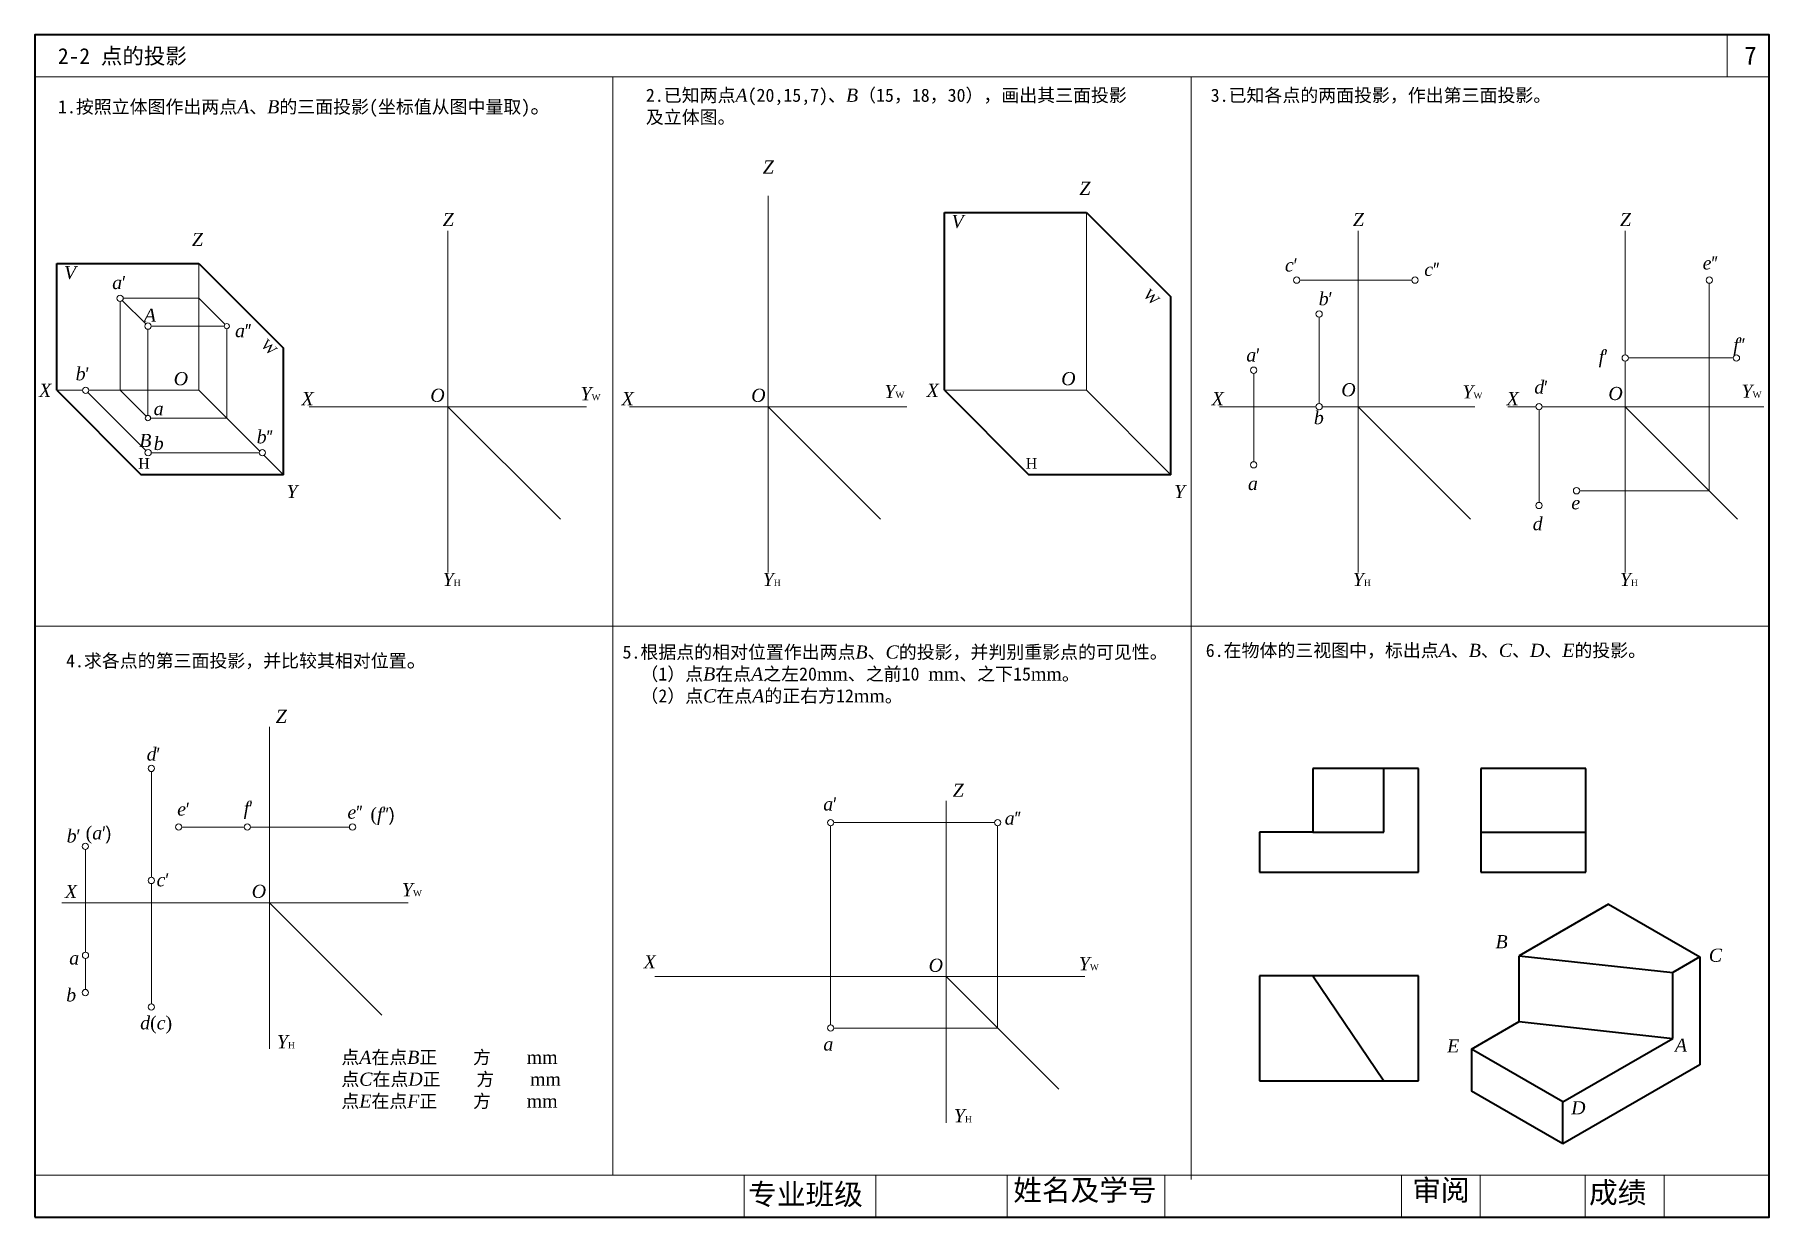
# Model space of a CAD drawing. Header units: millimetres. Extents: x 20 to 350, y 18 to 243.
import ezdxf

# ---------------------------------------------------------------- set-up
doc = ezdxf.new("R2010")
doc.units = ezdxf.units.MM
doc.layers.get('0').update_dxf_attribs({"lineweight": 40})
doc.layers.add('粗线', color=7, linetype='Continuous', lineweight=40)
doc.layers.add('细线', color=7, linetype='Continuous', lineweight=15)
doc.styles.add('style1', font='SimSun.ttf')

msp = doc.modelspace()

# ---------------------------------------------------------------- linework, layer by layer
msp.add_lwpolyline([(19.88789510943866, 18.47535180880209), (349.8878951094387, 18.47535180880209), (349.8878951094387, 243.4753518088021), (19.88789510943866, 243.4753518088021)], close=True)
at = {"layer": '粗线'}
for p, q in [((192.9424942307246, 209.6394776489842), (219.981440005728, 209.6394776489842)), ((192.9424942307246, 175.8288496683883), (192.9424942307246, 209.6394776489842)), ((219.981440005728, 209.6394776489842), (236.047906176746, 193.5730114779662)), ((24.09776866809034, 199.9131506572173), (51.13671444309375, 199.9131506572173)), ((24.09776866809034, 175.8288496683883), (24.09776866809034, 199.9131506572173)), ((51.13671444309375, 199.9131506572173), (67.20318061411172, 183.8466844861994)), ((236.047906176746, 159.7623834973704), (236.047906176746, 193.5730114779663)), ((67.20318061411172, 159.7623834973704), (67.20318061411172, 183.8466844861993)), ((24.09776866809034, 175.8288496683883), (40.1642348391083, 159.7623834973704)), ((192.9424942307246, 175.8288496683883), (209.0089604017426, 159.7623834973704)), ((67.20318061411172, 159.7623834973704), (40.16423483910829, 159.7623834973704)), ((236.047906176746, 159.7623834973704), (209.0089604017426, 159.7623834973704)), ((283.1336665963258, 103.8772036267494), (263.0724148592494, 103.8772036267494)), ((263.0724148592494, 103.8772036267494), (263.0724148592494, 91.72480453956041)), ((276.5562061965352, 91.72480453956041), (276.5562061965352, 103.8772036267494)), ((283.1336665963258, 84.17061030599666), (283.1336665963258, 103.8772036267494)), ((314.9825466861885, 103.8772036267494), (294.9825466861885, 103.8772036267494)), ((294.9825466861885, 103.8772036267494), (294.9825466861885, 84.17061030599663)), ((314.9825466861885, 84.17061030599666), (314.9825466861885, 103.8772036267494)), ((263.0724148592494, 91.72480453956041), (252.8773493413569, 91.72480453956041)), ((252.8773493413569, 91.72480453956041), (252.8773493413569, 84.17061030599666)), ((263.0724148592494, 91.72480453956041), (276.5562061965352, 91.72480453956041)), ((294.9825466861885, 91.72480453956041), (314.9825466861885, 91.72480453956041)), ((252.8773493413569, 84.17061030599666), (283.1336665963258, 84.17061030599666)), ((294.9825466861885, 84.17061030599663), (314.9825466861885, 84.17061030599666)), ((319.3191504574461, 78.06083484922789), (302.3061960206742, 68.23840102544685)), ((319.3191504574461, 78.06083484922789), (336.6962408028529, 68.02816706057479)), ((302.3061960206742, 55.71288758764322), (302.3061960206742, 68.23840102544683)), ((302.3061960206742, 68.23840102544685), (331.5272891289667, 65.04387142022844)), ((336.6962408028529, 68.02816706057479), (331.5272891289667, 65.04387142022844)), ((336.6962408028529, 68.02816706057479), (336.6962408028529, 47.51561482023595)), ((252.8773493413569, 64.41529301846299), (252.8773493413569, 44.41127082208203)), ((283.1336665963258, 64.41127082208203), (252.8773493413569, 64.41127082208203)), ((263.0724148592494, 64.41127082208203), (276.5562061965352, 44.411270822082)), ((283.1336665963258, 44.411270822082), (283.1336665963258, 64.41127082208203)), ((331.5272891289667, 52.5126443746432), (331.5272891289667, 65.04387142022844)), ((293.2532914177889, 50.48619067821937), (302.3061960206742, 55.71288758764322)), ((302.3061960206742, 55.71288758764322), (331.5272891289667, 52.5126443746432)), ((310.6353298926819, 40.45066608567549), (293.2532914177889, 50.48619067821937)), ((293.2532914177889, 50.48619067821937), (293.253291417789, 42.5048654834658)), ((310.6353298926819, 40.45066608567549), (331.5272891289667, 52.5126443746432)), ((336.6962408028529, 47.51561482023595), (310.6353298926819, 32.4693408909219)), ((252.8773493413569, 44.41127082208203), (283.1336665963258, 44.411270822082)), ((310.6353298926819, 32.4693408909219), (293.2532914177889, 42.50486548346581)), ((310.6353298926819, 32.4693408909219), (310.6353298926819, 40.45066608567549))]:
    msp.add_line(p, q, dxfattribs=at)
at = {"layer": '细线'}
for p, q in [((341.8878951094387, 235.4753518088021), (341.8878951094387, 243.4753518088021)), ((19.88789510943866, 235.4753518088021), (349.8878951094387, 235.4753518088021)), ((129.8878951094387, 235.4753518088021), (129.8878951094386, 26.47535180880209)), ((239.8878951094387, 235.4753518088021), (239.8878951094386, 25.6530071980344)), ((159.4017528089284, 206.1496880982622), (159.4017528089284, 212.8162009868072)), ((219.981440005728, 175.8288496683883), (219.981440005728, 209.6394776489842)), ((98.50693413654653, 172.7014348080766), (98.50693413654653, 206.1496880982622)), ((98.50693413654653, 206.1496880982622), (98.50693413654653, 141.1464792197435)), ((159.4017528089284, 206.1496880982622), (159.4017528089284, 141.1464792197435)), ((159.4017528089284, 172.7014348080766), (159.4017528089284, 206.1496880982622)), ((271.6627298072458, 206.1496880982622), (271.6627298072458, 141.1464792197435)), ((271.6627298072458, 172.7014348080766), (271.6627298072458, 206.1496880982622)), ((322.4696626905315, 206.1496880982622), (322.4696626905315, 182.5696337866765)), ((322.4696626905315, 182.5696337866765), (322.4696626905315, 206.1496880982622)), ((51.13671444309375, 199.9131506572173), (51.13671444309375, 175.8288496683883)), ((219.981440005728, 199.9131506572173), (219.981440005728, 175.8288496683883)), ((260.5566750478207, 196.7803787175299), (281.8847916561421, 196.7803787175299)), ((338.4674399547141, 156.703657543894), (338.4674399547141, 196.1803787175299)), ((36.13671444309375, 175.8288496683883), (36.13671444309375, 192.7256582546337)), ((36.56097851180568, 192.9013941859218), (41.0081122179633, 188.4542604797642)), ((36.73671444309375, 193.3256582546337), (51.13671444309375, 193.3256582546337)), ((51.13671444309375, 193.3256582546337), (56.07882289608193, 188.3835498016455)), ((264.2477443217231, 189.7521858564602), (264.2477443217231, 173.3014348080766)), ((41.43237628667521, 171.0331878248069), (41.43237628667521, 187.4299964110523)), ((42.03237628667521, 188.0299964110523), (55.93237628667521, 188.0299964110523)), ((56.43237628667521, 187.5299964110523), (56.43237628667521, 170.5331878248069)), ((343.033767031034, 181.9696337866765), (323.0696626905316, 181.9696337866765)), ((251.8036416752057, 179.0385321062114), (251.8036416752057, 162.2395914842958)), ((322.4696626905315, 172.7014348080766), (322.4696626905315, 181.3696337866765)), ((322.4696626905315, 181.3696337866765), (322.4696626905315, 141.1464792197435)), ((28.98230622795463, 175.8288496683883), (24.09776866809034, 175.8288496683883)), ((30.00657029666656, 175.4045855996764), (41.04716758977604, 164.3639883065669)), ((51.13671444309375, 175.8288496683883), (30.18230622795463, 175.8288496683883)), ((51.13671444309375, 175.8288496683883), (30.18230622795463, 175.8288496683883)), ((51.13671444309375, 175.8288496683883), (36.13671444309375, 175.8288496683883)), ((36.13671444309375, 175.8288496683883), (41.07882289608193, 170.8867412154001)), ((51.13671444309375, 175.8288496683883), (62.69665701597538, 164.2689070955067)), ((219.981440005728, 175.8288496683883), (192.9424942307246, 175.8288496683884)), ((197.8270317905889, 175.8288496683883), (192.9424942307246, 175.8288496683883)), ((219.981440005728, 175.8288496683883), (199.0270317905889, 175.8288496683883)), ((219.981440005728, 175.8288496683883), (204.981440005728, 175.8288496683883)), ((219.981440005728, 175.8288496683883), (236.047906176746, 159.7623834973704)), ((72.12406665547132, 172.7014348080766), (124.8898016176217, 172.7014348080766)), ((101.0346339537682, 172.7014348080766), (80.0346339537682, 172.7014348080766)), ((98.50693413654653, 172.7014348080766), (119.8991462247245, 151.3092227198986)), ((133.0188853278532, 172.7014348080766), (185.7846202900037, 172.7014348080766)), ((161.9294526261501, 172.7014348080766), (140.9294526261501, 172.7014348080766)), ((159.4017528089284, 172.7014348080766), (180.7939648971064, 151.3092227198986)), ((245.2798623261706, 172.7014348080766), (263.6477443217231, 172.7014348080766)), ((263.6477443217231, 172.7014348080766), (253.1904296244674, 172.7014348080766)), ((274.1904296244675, 172.7014348080766), (264.8477443217231, 172.7014348080766)), ((264.8477443217231, 172.7014348080766), (293.8974175922135, 172.7014348080766)), ((271.6627298072458, 172.7014348080766), (293.0549418954238, 151.3092227198986)), ((300.1421467722266, 172.7014348080766), (305.4869079640547, 172.7014348080766)), ((305.4869079640547, 172.7014348080766), (303.9973625077532, 172.7014348080766)), ((306.0869079640547, 154.4998591588095), (306.0869079640547, 172.1014348080766)), ((324.9973625077532, 172.7014348080766), (306.6869079640547, 172.7014348080766)), ((306.6869079640547, 172.7014348080766), (348.8525301716068, 172.7014348080766)), ((322.4696626905315, 172.7014348080766), (343.8618747787095, 151.3092227198986)), ((56.43237628667521, 170.5331878248069), (41.93237628667521, 170.5331878248069)), ((42.07143165848797, 163.939724237855), (62.59829298580635, 163.939724237855)), ((63.52747584345805, 163.438088268024), (67.20318061411172, 159.7623834973704)), ((232.3722014060923, 163.438088268024), (236.047906176746, 159.7623834973704)), ((313.8183441174862, 156.703657543894), (338.4674399547141, 156.703657543894)), ((19.88789510943866, 130.9753518088021), (349.8878951094387, 130.9753518088021)), ((64.52890768291581, 111.7820219521529), (64.52890768291581, 50.53424389385918)), ((64.52890768291581, 78.33376866196727), (64.52890768291581, 111.7820219521529)), ((42.08803314434999, 103.2760637455666), (42.08803314434999, 83.1619878248915)), ((193.3119282131938, 97.7110712357487), (193.3119282131938, 36.46329317745494)), ((193.3119282131938, 64.26281794556303), (193.3119282131938, 97.7110712357487)), ((47.89194346418308, 92.7225370378103), (59.75236808336822, 92.7225370378103)), ((60.95236808336822, 92.7225370378103), (79.75207377304233, 92.7225370378103)), ((171.3047612968267, 55.08765878448171), (171.3047612968267, 92.97240080394832)), ((202.4870873742751, 93.57240080394831), (171.9047612968266, 93.57240080394831)), ((203.0870873742751, 54.48765878448171), (203.0870873742751, 92.97240080394832)), ((29.537428822734, 88.45398980790142), (29.537428822734, 68.93203943716779)), ((42.08803314434999, 81.96198782489151), (42.08803314434999, 59.08276289199498)), ((25.02026015899159, 78.33376866196727), (90.91177516399102, 78.33376866196727)), ((67.05660750013749, 78.33376866196727), (46.05660750013749, 78.33376866196727)), ((64.52890768291581, 78.33376866196727), (85.9211197710938, 56.94155657378928)), ((29.537428822734, 67.73247828889426), (29.537428822734, 61.83417331442647)), ((137.8627166749523, 64.26281794556303), (219.694795694269, 64.26281794556303)), ((195.8396280304155, 64.26281794556303), (174.8396280304155, 64.26281794556303)), ((193.3119282131938, 64.26281794556303), (214.7041403013718, 42.87060585738504)), ((171.9047612968266, 54.48765878448171), (203.0870873742751, 54.48765878448171)), ((19.88789510943866, 26.47535180880209), (349.8878951094387, 26.47535180880209)), ((154.8878951094387, 18.47535180880209), (154.8878951094387, 26.47535180880209)), ((179.8878951094387, 18.47535180880209), (179.8878951094387, 26.47535180880209)), ((204.8878951094387, 18.47535180880209), (204.8878951094387, 26.47535180880209)), ((234.8878951094387, 18.47535180880209), (234.8878951094387, 26.47535180880209)), ((279.8878951094387, 18.47535180880209), (279.8878951094387, 26.47535180880209)), ((294.8878951094387, 18.47535180880209), (294.8878951094387, 26.47535180880209)), ((314.8878951094387, 18.47535180880209), (314.8878951094387, 26.47535180880209)), ((329.8878951094387, 18.47535180880209), (329.8878951094387, 26.47535180880209))]:
    msp.add_line(p, q, dxfattribs=at)
at = {"layer": '细线', "lineweight": 5}
for p, q in [((19.88789510943866, 235.4753518088021), (129.8878951094387, 235.4753518088021)), ((129.8878951094387, 235.4753518088021), (239.8878951094387, 235.4753518088021))]:
    msp.add_line(p, q, dxfattribs=at)
at = {"layer": '细线'}
for centre, radius in [((259.9566750478207, 196.7803787175299), 0.6), ((282.4847916561421, 196.7803787175299), 0.6), ((338.4674399547141, 196.7803787175299), 0.6), ((36.13671444309375, 193.3256582546337), 0.6), ((41.43237628667521, 188.0299964110523), 0.6), ((56.43237628667521, 188.0299964110523), 0.5), ((264.2477443217231, 190.3521858564602), 0.6), ((322.4696626905315, 181.9696337866765), 0.6), ((343.633767031034, 181.9696337866765), 0.6), ((251.8036416752057, 179.6385321062114), 0.6), ((29.58230622795463, 175.8288496683883), 0.6), ((264.2477443217231, 172.7014348080766), 0.6), ((306.0869079640547, 172.7014348080766), 0.6), ((41.43237628667521, 170.5331878248069), 0.5), ((41.47143165848797, 163.939724237855), 0.6), ((63.19829298580635, 163.939724237855), 0.6), ((251.8036416752057, 161.6395914842958), 0.6), ((313.2183441174861, 156.703657543894), 0.6), ((306.0869079640547, 153.8998591588095), 0.6), ((42.0795073295385, 103.8760031679101), 0.6), ((47.29194346418308, 92.7225370378103), 0.6), ((60.35236808336822, 92.7225370378103), 0.6), ((80.35207377304232, 92.7225370378103), 0.6), ((171.3047612968267, 93.57240080394831), 0.6), ((203.0870873742751, 93.57240080394831), 0.6), ((29.537428822734, 89.05398980790142), 0.6), ((42.08803314434999, 82.5619878248915), 0.6), ((29.55365420063936, 68.33225886303103), 0.6), ((29.537428822734, 61.23417331442647), 0.6), ((42.08803314434998, 58.48276289199498), 0.6), ((171.3047612968267, 54.48765878448171), 0.6)]:
    msp.add_circle(centre, radius, dxfattribs=at)

# ---------------------------------------------------------------- texts
at = {"layer": '细线', "lineweight": 5, "width": 110, "attachment_point": 1}
for s, insert, char_height in [('{\\fSimHei|b0|i0|c134|p2;2-2 点的投影}', (24.30700238143299, 240.9192851782323), 3), ('{\\f宋体|b0|i0|c134|p2;1.按照立体图作出\\f宋体|b0|i0|c134|p18;两\\f宋体|b0|i0|c134|p2;点\\fTimes New Roman|b0|i1|c0|p18;A\\f宋体|b0|i0|c134|p2;、\\fTimes New Roman|b0|i1|c0|p18;B\\f宋体|b0|i0|c134|p2;的三面投影(坐标值从图中量取)\\H1.2x;。}', (24.32145787675449, 231.5136847546444), 2.5), ('{\\f宋体|b0|i0|c134|p2;2.已知两点\\fTimes New Roman|b0|i1|c0|p18;A\\f宋体|b0|i0|c134|p2;(20,15,7)、\\fTimes New Roman|b0|i1|c0|p18;B\\f宋体|b0|i0|c134|p2;（15，18，30），画出其三面投影\\P及立体图。}', (136.1647887987069, 233.2058545088157), 2.5), ('{\\f宋体|b0|i0|c134|p2;3.已知各点的两面投影，作出第三面投影。}', (243.6159639010934, 233.2058545088157), 2.5), ('{\\f宋体|b0|i0|c134|p2;4.求各点的第三面投影，并比较其相对位置\\H1.2x;。}', (25.85333680634153, 126.1118209659874), 2.5), ('{\\f宋体|b0|i0|c134|p2;5.根据点的相对位置作出两点\\fTimes New Roman|b0|i1|c0|p18;B\\f宋体|b0|i0|c134|p2;、\\fTimes New Roman|b0|i1|c0|p18;C\\f宋体|b0|i0|c134|p2;的投影，并判别重影点的可见性。\\P  （1）点\\fTimes New Roman|b0|i1|c0|p18;B\\f宋体|b0|i0|c134|p2;在点\\fTimes New Roman|b0|i1|c0|p18;A\\f宋体|b0|i0|c134|p2;之左20\\fTimes New Roman|b0|i0|c0|p18;mm\\f宋体|b0|i0|c134|p2;、之前\\f宋体|b0|i0|c0|p2;10 \\fTimes New Roman|b0|i0|c0|p18;mm\\f宋体|b0|i0|c134|p2;、之下\\f宋体|b0|i0|c0|p2;15\\fTimes New Roman|b0|i0|c0|p18;mm\\f宋体|b0|i0|c134|p2;。\\P  （2）点\\fTimes New Roman|b0|i1|c0|p18;C\\f宋体|b0|i0|c134|p2;在点\\fTimes New Roman|b0|i1|c0|p18;A\\f宋体|b0|i0|c134|p2;的正右方\\f宋体|b0|i0|c0|p2;12\\fTimes New Roman|b0|i0|c0|p18;mm\\f宋体|b0|i0|c134|p2;。}', (131.7197536547624, 127.269615478943), 2.5), ('{\\f宋体|b0|i0|c134|p2;6.在物体的三视图中，标出点\\fTimes New Roman|b0|i1|c0|p18;A\\f隶书|b0|i0|c134|p49;、\\fTimes New Roman|b0|i1|c0|p18;B\\f宋体|b0|i0|c134|p2;、\\fTimes New Roman|b0|i1|c0|p18;C\\f宋体|b0|i0|c134|p2;、\\fTimes New Roman|b0|i1|c0|p18;D\\f宋体|b0|i0|c134|p2;、\\fTimes New Roman|b0|i1|c0|p18;E\\f宋体|b0|i0|c134|p2;的投影。}', (242.6766758489161, 127.5907563504757), 2.5)]:
    msp.add_mtext(s, dxfattribs=dict(at, insert=insert, char_height=char_height))
at = {"layer": '细线', "attachment_point": 1}
for s, insert, char_height, width in [('{\\fSimSun|b0|i0|c134|p2;7}', (345.1040158366834, 241.2410201913262), 3.5, 4.9943), ('{\\fTimes New Roman|b0|i1|c0|p18;Z}', (158.402791101651, 219.5498694166595), 2.5, 13.9023), ('{\\fTimes New Roman|b0|i1|c0|p18;Z}', (218.6423626641963, 215.4995169864897), 2.5, 13.9023), ('{\\fTimes New Roman|b0|i1|c0|p18;Z}', (97.5079724292691, 209.5597853984273), 2.5, 13.9023), ('{\\fTimes New Roman|b0|i1|c0|p18;V}', (194.3132524709995, 209.1885261742832), 2.5, 13.9023), ('{\\fTimes New Roman|b0|i1|c0|p18;Z}', (270.6637680999684, 209.5597853984273), 2.5, 13.9023), ('{\\fTimes New Roman|b0|i1|c0|p18;Z}', (321.4707009832541, 209.5597853984273), 2.5, 13.9023), ('{\\fTimes New Roman|b0|i1|c0|p18;Z}', (49.79763710156203, 205.7731899947228), 2.5, 13.9023), ('{\\fTimes New Roman|b0|i1|c0|p18;V}', (25.46852690836522, 199.4621991825163), 2.5, 13.9023), ('{\\fTimes New Roman|b0|i1|c0|p18;c\\f幼圆|b0|i0|c134|p49;′}', (257.7374370113762, 200.9156890864213), 2.5, 13.9023), ('{\\fTimes New Roman|b0|i1|c0|p18;c\\f幼圆|b0|i0|c134|p49;″}', (284.2520553787408, 200.0753862265606), 2.5, 13.9023), ('{\\fTimes New Roman|b0|i1|c0|p18;e\\f幼圆|b0|i0|c134|p49;″}', (337.2096825937383, 201.2982398851009), 2.5, 13.9023), ('{\\fTimes New Roman|b0|i1|c0|p18;a\\f幼圆|b0|i0|c134|p49;′}', (34.63143819823154, 197.5689014806642), 2.5, 13.9023), ('{\\fTimes New Roman|b0|i1|c0|p18;b\\f幼圆|b0|i0|c134|p49;′}', (264.1658201809046, 194.4957069972597), 2.5, 13.9023), ('{\\fTimes New Roman|b0|i1|c0|p18;A}', (40.65757203010948, 191.3598940101003), 2.5, 13.9023), ('{\\fTimes New Roman|b0|i1|c0|p18;a\\f幼圆|b0|i0|c134|p49;″}', (58.01266333274179, 188.4179641156793), 2.5, 13.9023), ('{\\fTimes New Roman|b0|i1|c0|p18;f\\f幼圆|b0|i0|c134|p49;″}', (343.0258380994219, 185.7068561205383), 2.5, 13.9023), ('{\\fTimes New Roman|b0|i1|c0|p18;a\\f幼圆|b0|i0|c134|p49;′}', (250.3907138062496, 183.7957378668582), 2.5, 13.9023), ('{\\fTimes New Roman|b0|i1|c0|p18;f\\f幼圆|b0|i0|c134|p49;′}', (317.4295597676564, 183.4900240703978), 2.5, 13.9023), ('{\\fTimes New Roman|b0|i1|c0|p18;b\\f幼圆|b0|i0|c134|p49;′}', (27.6802655260808, 180.2136756016207), 2.5, 13.9023), ('{\\fTimes New Roman|b0|i1|c0|p18;O}', (46.33650294655706, 179.28065437367), 2.5, 13.9023), ('{\\fTimes New Roman|b0|i1|c0|p18;O}', (215.1812285091913, 179.28065437367), 2.5, 13.9023), ('{\\fTimes New Roman|b0|i1|c0|p18;X}', (20.72908993359533, 177.0581809591681), 2.5, 13.9023), ('{\\fTimes New Roman|b0|i1|c0|p18;X}', (70.65116095868325, 175.4804328742912), 2.5, 13.9023), ('{\\fTimes New Roman|b0|i1|c0|p18;O}', (95.15437801439646, 176.1151299434347), 2.5, 13.9023), ('{\\fTimes New Roman|b0|i1|c0|p18;Y\\fTimes New Roman|b0|i0|c0|p18;\\H0.48x;W}', (123.7328585805076, 176.427081725217), 2.5, 13.9023), ('{\\fTimes New Roman|b0|i1|c0|p18;X}', (131.5459796310652, 175.4804328742912), 2.5, 13.9023), ('{\\fTimes New Roman|b0|i1|c0|p18;O}', (156.2055046650061, 176.1151299434347), 2.5, 13.9023), ('{\\fTimes New Roman|b0|i1|c0|p18;Y\\fTimes New Roman|b0|i0|c0|p18;\\H0.48x;W}', (181.5417116505838, 176.8508020578481), 2.5, 13.9023), ('{\\fTimes New Roman|b0|i1|c0|p18;X}', (189.5738154962296, 177.0581809591681), 2.5, 13.9023), ('{\\fTimes New Roman|b0|i1|c0|p18;X}', (243.8069566293825, 175.4804328742912), 2.5, 13.9023), ('{\\fTimes New Roman|b0|i1|c0|p18;O}', (268.4664816633234, 177.1720178764962), 2.5, 13.9023), ('{\\fTimes New Roman|b0|i1|c0|p18;Y\\fTimes New Roman|b0|i0|c0|p18;\\H0.48x;W}', (291.5043939309437, 176.7608327413402), 2.5, 13.9023), ('{\\fTimes New Roman|b0|i1|c0|p18;X}', (299.9166735941571, 175.4804328742912), 2.5, 13.9023), ('{\\fTimes New Roman|b0|i1|c0|p18;d\\f幼圆|b0|i0|c134|p49;′}', (305.1850210924449, 177.6814695741571), 2.5, 13.9023), ('{\\fTimes New Roman|b0|i1|c0|p18;O}', (319.2734145466092, 176.4641488415847), 2.5, 13.9023), ('{\\fTimes New Roman|b0|i1|c0|p18;Y\\fTimes New Roman|b0|i0|c0|p18;\\H0.48x;W}', (344.6096215321869, 176.8986353859718), 2.5, 13.9023), ('{\\fTimes New Roman|b0|i1|c0|p18;a}', (42.53050176973784, 173.5871351724388), 2.5, 13.9023), ('{\\fTimes New Roman|b0|i1|c0|p18;b}', (263.247480145305, 171.8729135506148), 2.5, 13.9023), ('{\\fTimes New Roman|b0|i1|c0|p18;b\\f幼圆|b0|i0|c134|p49;″}', (62.12017498816431, 168.2227932111587), 2.5, 13.9023), ('{\\fTimes New Roman|b0|i1|c0|p18;B}', (39.78515624070123, 167.5302726923541), 2.5, 13.9023), ('{\\fTimes New Roman|b0|i1|c0|p18;b}', (42.53050176973784, 166.9605947432572), 2.5, 13.9023), ('{\\fTimes New Roman|b0|i1|c0|p18;a}', (250.6968290983386, 159.3386646960535), 2.5, 13.9023), ('{\\fTimes New Roman|b0|i1|c0|p18;Y}', (67.80749994195503, 157.809657378272), 2.5, 13.9023), ('{\\fTimes New Roman|b0|i1|c0|p18;Y}', (236.6522255045893, 157.809657378272), 2.5, 13.9023), ('{\\fTimes New Roman|b0|i1|c0|p18;d}', (304.8789116410244, 151.6958304756531), 2.5, 13.9023), ('{\\fTimes New Roman|b0|i1|c0|p18;e}', (312.2256348461515, 155.6701052477342), 2.5, 13.9023), ('{\\fTimes New Roman|b0|i1|c0|p18;Y\\fTimes New Roman|b0|i0|c0|p18;\\H0.48x;H}', (97.5079724292691, 141.0855322604805), 2.5, 13.9023), ('{\\fTimes New Roman|b0|i1|c0|p18;Y\\fTimes New Roman|b0|i0|c0|p18;\\H0.48x;H}', (158.402791101651, 141.0855322604805), 2.5, 13.9023), ('{\\fTimes New Roman|b0|i1|c0|p18;Y\\fTimes New Roman|b0|i0|c0|p18;\\H0.48x;H}', (270.6637680999684, 141.0855322604805), 2.5, 13.9023), ('{\\fTimes New Roman|b0|i1|c0|p18;Y\\fTimes New Roman|b0|i0|c0|p18;\\H0.48x;H}', (321.4707009832541, 141.0855322604805), 2.5, 13.9023), ('{\\fTimes New Roman|b0|i1|c0|p18;Z}', (65.75380398109837, 115.0468286048383), 2.5, 13.9023), ('{\\fTimes New Roman|b0|i1|c0|p18;d\\f幼圆|b0|i0|c134|p49;′}', (41.18002928339092, 107.8577360996796), 2.5, 13.9023), ('{\\fTimes New Roman|b0|i1|c0|p18;Z}', (194.5368245113764, 100.9758778884341), 2.5, 13.9023), ('{\\fTimes New Roman|b0|i1|c0|p18;e\\f幼圆|b0|i0|c134|p49;′}', (46.99680922398187, 97.39321944467969), 2.5, 13.9023), ('{\\fTimes New Roman|b0|i1|c0|p18;f\\f幼圆|b0|i0|c134|p49;′}', (59.65393598902079, 97.5785267642683), 2.5, 13.9023), ('{\\fTimes New Roman|b0|i1|c0|p18;e\\f幼圆|b0|i0|c134|p49;″}', (79.38905665272523, 96.80828224422453), 2.5, 13.9023), ('{\\fTimes New Roman|b0|i0|c0|p18;(\\fTimes New Roman|b0|i1|c0|p18;f\\f幼圆|b0|i0|c134|p49;″)}', (83.76135502786065, 96.42857986251124), 2.5, 13.9023), ('{\\fTimes New Roman|b0|i1|c0|p18;a\\f幼圆|b0|i0|c134|p49;′}', (169.9083070078411, 98.37253795815232), 2.5, 13.9023), ('{\\fTimes New Roman|b0|i1|c0|p18;b\\f幼圆|b0|i0|c134|p49;′}', (25.97203455418094, 92.28990637610832), 2.5, 13.9023), ('{\\fTimes New Roman|b0|i0|c0|p18;(\\fTimes New Roman|b0|i1|c0|p18;a\\f幼圆|b0|i0|c134|p49;′)}', (29.58393041853742, 92.85945994867802), 2.5, 13.9023), ('{\\fTimes New Roman|b0|i1|c0|p18;a\\f幼圆|b0|i0|c134|p49;″}', (204.4311463433455, 95.66978296501088), 2.5, 13.9023), ('{\\fTimes New Roman|b0|i1|c0|p18;c\\f幼圆|b0|i0|c134|p49;′}', (43.08102971966719, 83.93643717810164), 2.5, 13.9023), ('{\\fTimes New Roman|b0|i1|c0|p18;X}', (25.65309204221103, 81.72419126650016), 2.5, 13.9023), ('{\\fTimes New Roman|b0|i1|c0|p18;O}', (61.17635156076574, 81.7474637973254), 2.5, 13.9023), ('{\\fTimes New Roman|b0|i1|c0|p18;Y\\fTimes New Roman|b0|i0|c0|p18;\\H0.48x;W}', (89.75483212687686, 82.05941557910774), 2.5, 13.9023), ('{\\fTimes New Roman|b0|i1|c0|p18;B}', (297.8043363153878, 72.17184849871106), 2.5, 13.9023), ('{\\fTimes New Roman|b0|i1|c0|p18;C}', (338.3790448098051, 69.5853576003523), 2.5, 13.9023), ('{\\fTimes New Roman|b0|i1|c0|p18;a}', (26.45719262777266, 69.06754635861034), 2.5, 13.9023), ('{\\fTimes New Roman|b0|i1|c0|p18;X}', (135.7575795867094, 68.34133103288514), 2.5, 13.9023), ('{\\fTimes New Roman|b0|i1|c0|p18;O}', (189.9593720910437, 67.67651308092115), 2.5, 13.9023), ('{\\fTimes New Roman|b0|i1|c0|p18;Y\\fTimes New Roman|b0|i0|c0|p18;\\H0.48x;W}', (218.5378526571549, 67.9884648627035), 2.5, 13.9023), ('{\\fTimes New Roman|b0|i1|c0|p18;b}', (25.88689220485594, 62.04303702390189), 2.5, 13.9023), ('{\\fTimes New Roman|b0|i1|c0|p18;d\\fTimes New Roman|b0|i0|c0|p18;(\\fTimes New Roman|b0|i1|c0|p18;c\\fTimes New Roman|b0|i0|c0|p18;)}', (39.95429484923716, 56.72719298880679), 2.5, 13.9023), ('{\\fTimes New Roman|b0|i1|c0|p18;Y\\fTimes New Roman|b0|i0|c0|p18;\\H0.48x;H}', (65.9788449496773, 53.13782376671156), 2.5, 13.9023), ('{\\f宋体|b0|i0|c134|p2;点\\fTimes New Roman|b0|i1|c0|p18;A\\f宋体|b0|i0|c134|p2;在点\\fTimes New Roman|b0|i1|c0|p18;B\\f宋体|b0|i0|c134|p2;正\\L    \\l方\\L   \\l \\fTimes New Roman|b0|i0|c0|p18;mm\\P\\f宋体|b0|i0|c134|p2;点\\fTimes New Roman|b0|i1|c0|p18;C\\f宋体|b0|i0|c134|p2;在\\f宋体|b0|i0|c134|p18;点\\fTimes New Roman|b0|i1|c0|p18;D\\f宋体|b0|i0|c134|p2;正\\L    \\l方\\L   \\l \\fTimes New Roman|b0|i0|c0|p18;mm\\P\\f宋体|b0|i0|c134|p18;点\\fTimes New Roman|b0|i1|c0|p18;E\\f宋体|b0|i0|c134|p2;在\\f宋体|b0|i0|c134|p18;点\\fTimes New Roman|b0|i1|c0|p18;F\\f宋体|b0|i0|c134|p2;正\\L    \\l方\\L   \\l \\fTimes New Roman|b0|i0|c0|p18;mm}', (78.22490803944356, 50.17447584900333), 2.5, 51.663), ('{\\fTimes New Roman|b0|i1|c0|p18;a}', (169.9354818569677, 52.69749397904388), 2.5, 13.9023), ('{\\fTimes New Roman|b0|i1|c0|p18;E}', (288.5958911716147, 52.34208901743173), 2.5, 13.9023), ('{\\fTimes New Roman|b0|i1|c0|p18;A}', (331.9241022021779, 52.47279247928577), 2.5, 13.9023), ('{\\fTimes New Roman|b0|i1|c0|p18;D}', (312.192531852534, 40.55918841182225), 2.5, 13.9023), ('{\\fTimes New Roman|b0|i1|c0|p18;Y\\fTimes New Roman|b0|i0|c0|p18;\\H0.48x;H}', (194.7618654799553, 39.06687305030732), 2.5, 13.9023), ('{\\f仿宋_GB2312|b0|i0|c134|p49;专业班级}', (155.6233067154837, 24.85417553140189), 4, 23.3701), ('{\\f仿宋_GB2312|b0|i0|c134|p49;姓名及学号}', (206.0523354834718, 25.6530071980344), 4, 29.8443), ('{\\f仿宋_GB2312|b0|i0|c134|p49;审阅}', (281.9523620096809, 25.65448978906863), 4, 13.7378), ('{\\f仿宋_GB2312|b0|i0|c134|p49;成绩}', (315.5863860941597, 25.18120441067106), 4, 13.2641)]:
    msp.add_mtext(s, dxfattribs=dict(at, insert=insert, char_height=char_height, width=width))
at = {"layer": '细线', "char_height": 2, "width": 13.9023, "attachment_point": 1, "rotation": 315, "style": 'style1'}
for insert in [(232.0409299569494, 195.2671554330841), (64.16560811549473, 185.7344385721866)]:
    msp.add_mtext('{\\fTimes New Roman|b0|i0|c0|p18;W}', dxfattribs=dict(at, insert=insert))
at = {"layer": '细线', "char_height": 2, "width": 13.9023, "attachment_point": 1, "style": 'style1'}
for insert in [(39.58454891318922, 162.9205128824944), (208.4292744758235, 162.9205128824944)]:
    msp.add_mtext('{\\fTimes New Roman|b0|i0|c0|p18;H}', dxfattribs=dict(at, insert=insert))

doc.saveas('drawing.dxf')
